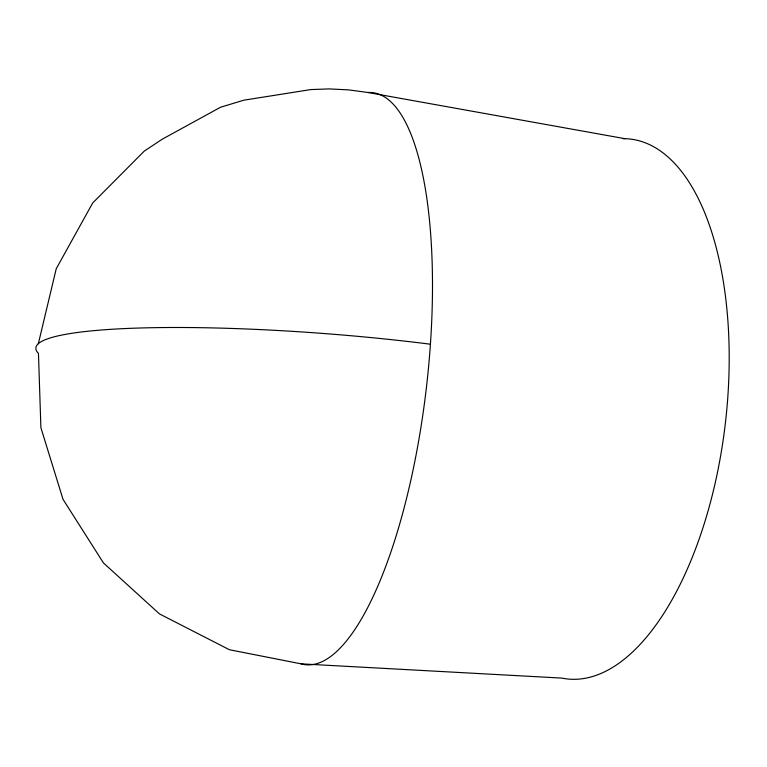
<?xml version="1.0" encoding="UTF-8"?>
<svg xmlns="http://www.w3.org/2000/svg" width="767" height="767" viewBox="0 0 767 767"><rect width="100%" height="100%" fill="white"/><g stroke="black" fill="none" stroke-linecap="round" stroke-linejoin="round"><path stroke-width="1.15" d="M38.35 343.674L56.24 268.728L92.702 202.967L144.311 151.07L162.288 139.172L220.484 107.265L243.733 100.209L310.779 89.576L329.196 88.905L348.736 89.902L367.892 92.491L624.961 138.683M430.383 344.201A288.421 36.471 4.4 0 0 38.455 353.386L40.9 427.718L63.009 499.307L103.449 562.94L159.459 613.897L229.429 649.735L301.163 663.858L561.837 678.095A271.767 127.6 -83.3 0 0 725.572 421.438A271.767 127.6 -83.3 0 0 622.651 138.654M367.892 92.491A287.999 87.879 -83.3 0 1 426.241 388.974A287.999 87.879 -83.3 0 1 301.163 663.858"/></g></svg>
